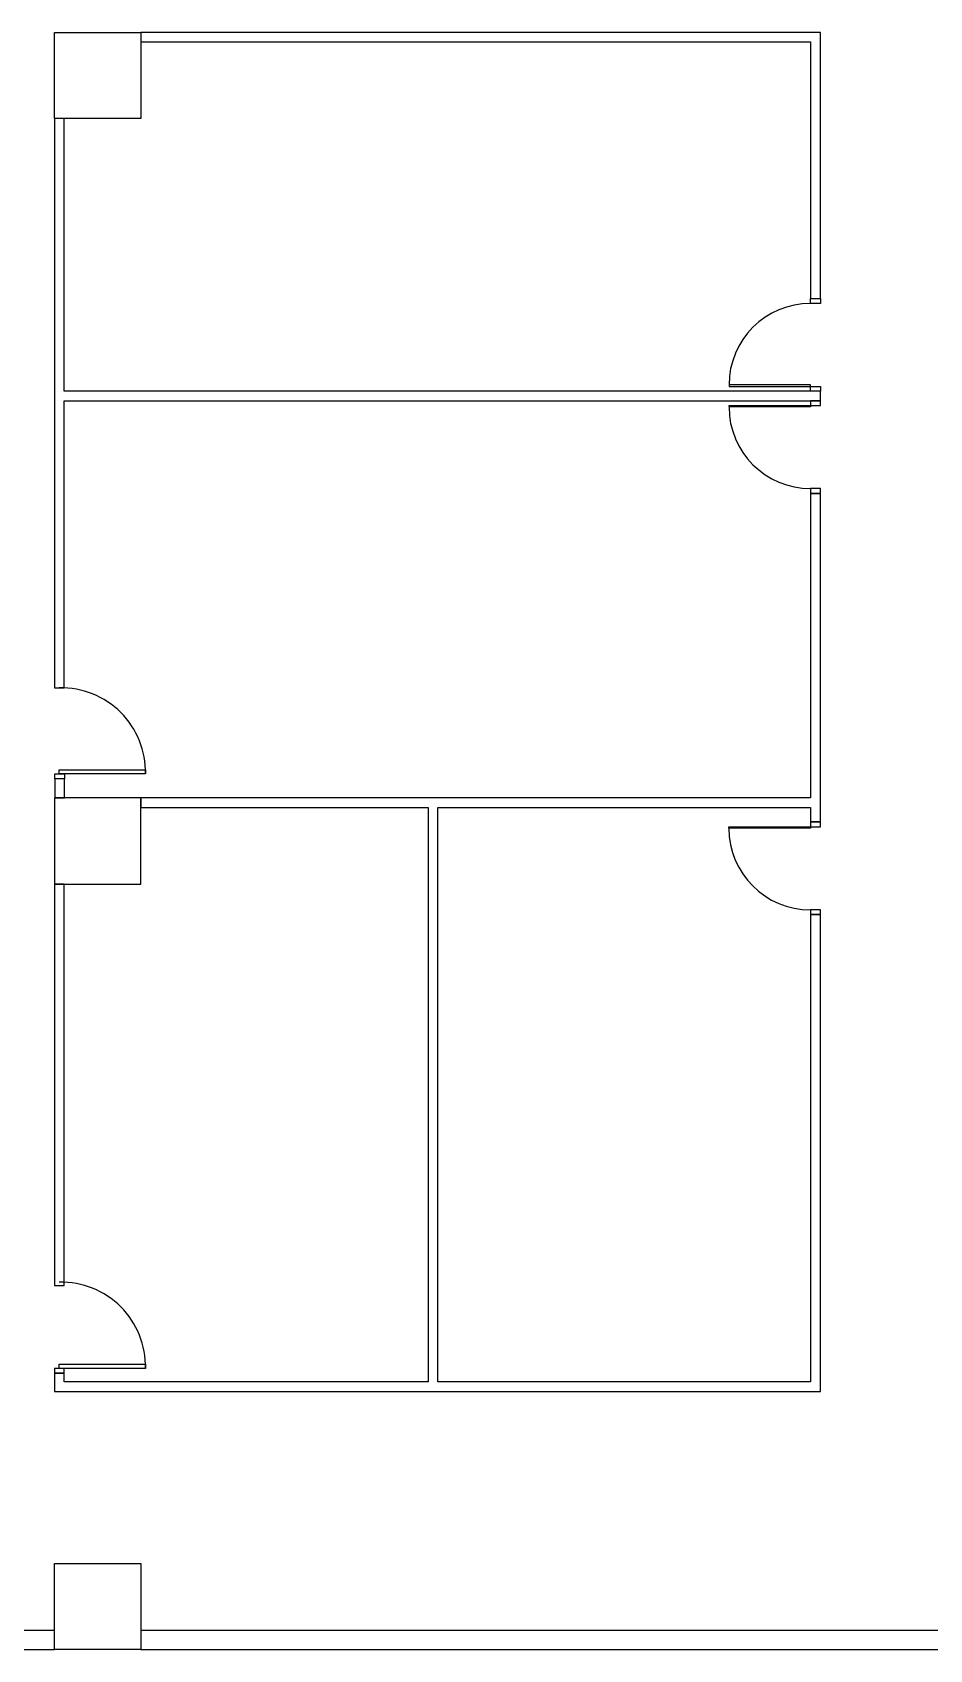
# Model space of a CAD drawing. Header units: centimetres. Extents: x -2363 to 10982, y -15317 to 6533.
# Drawn here: x 351 to 1289, y -3305 to -1615 of the extents above; entities that cross this region are included whole.
import ezdxf

# ---------------------------------------------------------------- set-up
doc = ezdxf.new("R2010")
doc.units = ezdxf.units.CM
doc.header["$MEASUREMENT"] = 0
doc.layers.add('00_Walls', color=6, linetype='Continuous')
doc.layers.add('01_Doors', color=4, linetype='Continuous')

msp = doc.modelspace()

# ---------------------------------------------------------------- linework, layer by layer
at = {"layer": '00_Walls'}
for points in [[(464.5, -1705.4), (374.5, -1705.4), (374.5, -1615.4), (464.5, -1615.4)], [(1174.5, -1615.4), (464.5, -1615.4), (464.5, -1625.4), (1164.3, -1625.4), (1164.3, -1893.6), (1174.5, -1893.6), (1174.5, -1625.4)], [(384.5, -1705.4), (374.5, -1705.4), (374.5, -1990.4), (374.5, -2000.4), (374.5, -2000.4), (374.5, -2300.4), (384.5, -2300.4), (384.5, -2000.4), (1174.5, -2000.4), (1174.5, -1990.4), (384.5, -1990.4)], [(1174.5, -2415.4), (1174.5, -2097.2), (1164.2, -2097.2), (1164.2, -2415.4), (464.5, -2415.4), (464.5, -2425.4), (764.8, -2425.4), (764.8, -3025.7), (384.5, -3025.7), (384.5, -3016.5), (374.5, -3016.5), (374.5, -3025.7), (374.5, -3035.7), (1174.5, -3035.7), (1174.5, -3025.7), (1174.4, -3025.7), (1174.4, -2537.3), (1164.3, -2537.3), (1164.3, -3025.7), (774.8, -3025.7), (774.8, -2425.4), (1164.3, -2425.4), (1164.3, -2440.5), (1174.4, -2440.5), (1174.4, -2425.4)], [(384.8, -2395.4), (374.8, -2395.4), (374.8, -2415.4), (384.8, -2415.4)], [(-240.5, -2415.4), (-260.5, -2415.4), (-495.5, -2415.4), (-495.5, -2435.4), (-260.5, -2435.4), (-260.5, -3305.4), (374.5, -3305.4), (374.5, -3285.4), (-240.5, -3285.4), (-240.5, -3035.7), (-240.5, -3035.7), (-240.5, -3025.7)], [(464.5, -2415.4), (384.8, -2415.4), (384.8, -2415.4), (374.5, -2415.4), (374.5, -2505.4), (384.5, -2505.4), (464.5, -2505.4)], [(384.5, -2505.4), (374.5, -2505.4), (374.5, -2924.9), (384.5, -2924.9)], [(464.5, -3305.4), (374.5, -3305.4), (374.5, -3215.4), (464.5, -3215.4)], [(464.5, -3305.4), (1334.5, -3305.4), (1334.5, -3285.4), (464.5, -3285.4)]]:
    msp.add_lwpolyline(points, close=True, dxfattribs=at)
at = {"layer": '01_Doors'}
for points in [[(1164.3, -1893.6), (1174.5, -1893.6), (1174.5, -1898.6), (1164.3, -1898.6)], [(1164.3, -1985.4), (1164.3, -1983.9), (1079, -1983.9), (1079, -1985.4)], [(1164.3, -1985.4), (1174.5, -1985.4), (1174.5, -1990.4), (1164.3, -1990.4)], [(1164.3, -2005.4), (1164.3, -2006.9), (1079, -2006.9), (1079, -2005.4)], [(1164.3, -2005.4), (1174.5, -2005.4), (1174.5, -2000.4), (1164.3, -2000.4)], [(1164.3, -2097.2), (1174.5, -2097.2), (1174.5, -2092.2), (1164.3, -2092.2)], [(374.8, -2390.4), (384.8, -2390.4), (384.8, -2395.4), (374.8, -2395.4)], [(379.5, -2386), (469.5, -2386), (469.5, -2390.4), (379.5, -2390.4)], [(1164.2, -2445.5), (1164.2, -2447.1), (1078.9, -2447.1), (1078.9, -2445.5)], [(1164.2, -2445.5), (1174.4, -2445.5), (1174.4, -2440.5), (1164.2, -2440.5)], [(1164.2, -2537.3), (1174.4, -2537.3), (1174.4, -2532.3), (1164.2, -2532.3)], [(379.5, -3007.1), (469.5, -3007.1), (469.5, -3011.5), (379.5, -3011.5)], [(384.5, -3011.5), (374.5, -3011.5), (374.5, -3016.5), (384.5, -3016.5)]]:
    msp.add_lwpolyline(points, close=True, dxfattribs=at)
for centre, radius, start, end in [((1164.3, -1983.9), 85.3, 90, 180), ((1164.3, -2006.9), 85.3, 180, 270), ((381.7, -2388.2), 87.8, 358.5646, 91.4354), ((1164.2, -2447.1), 85.3, 180, 270), ((381.7, -3009.3), 87.8, 358.5646, 91.4354)]:
    msp.add_arc(centre, radius, start, end, dxfattribs=at)

doc.saveas('drawing.dxf')
